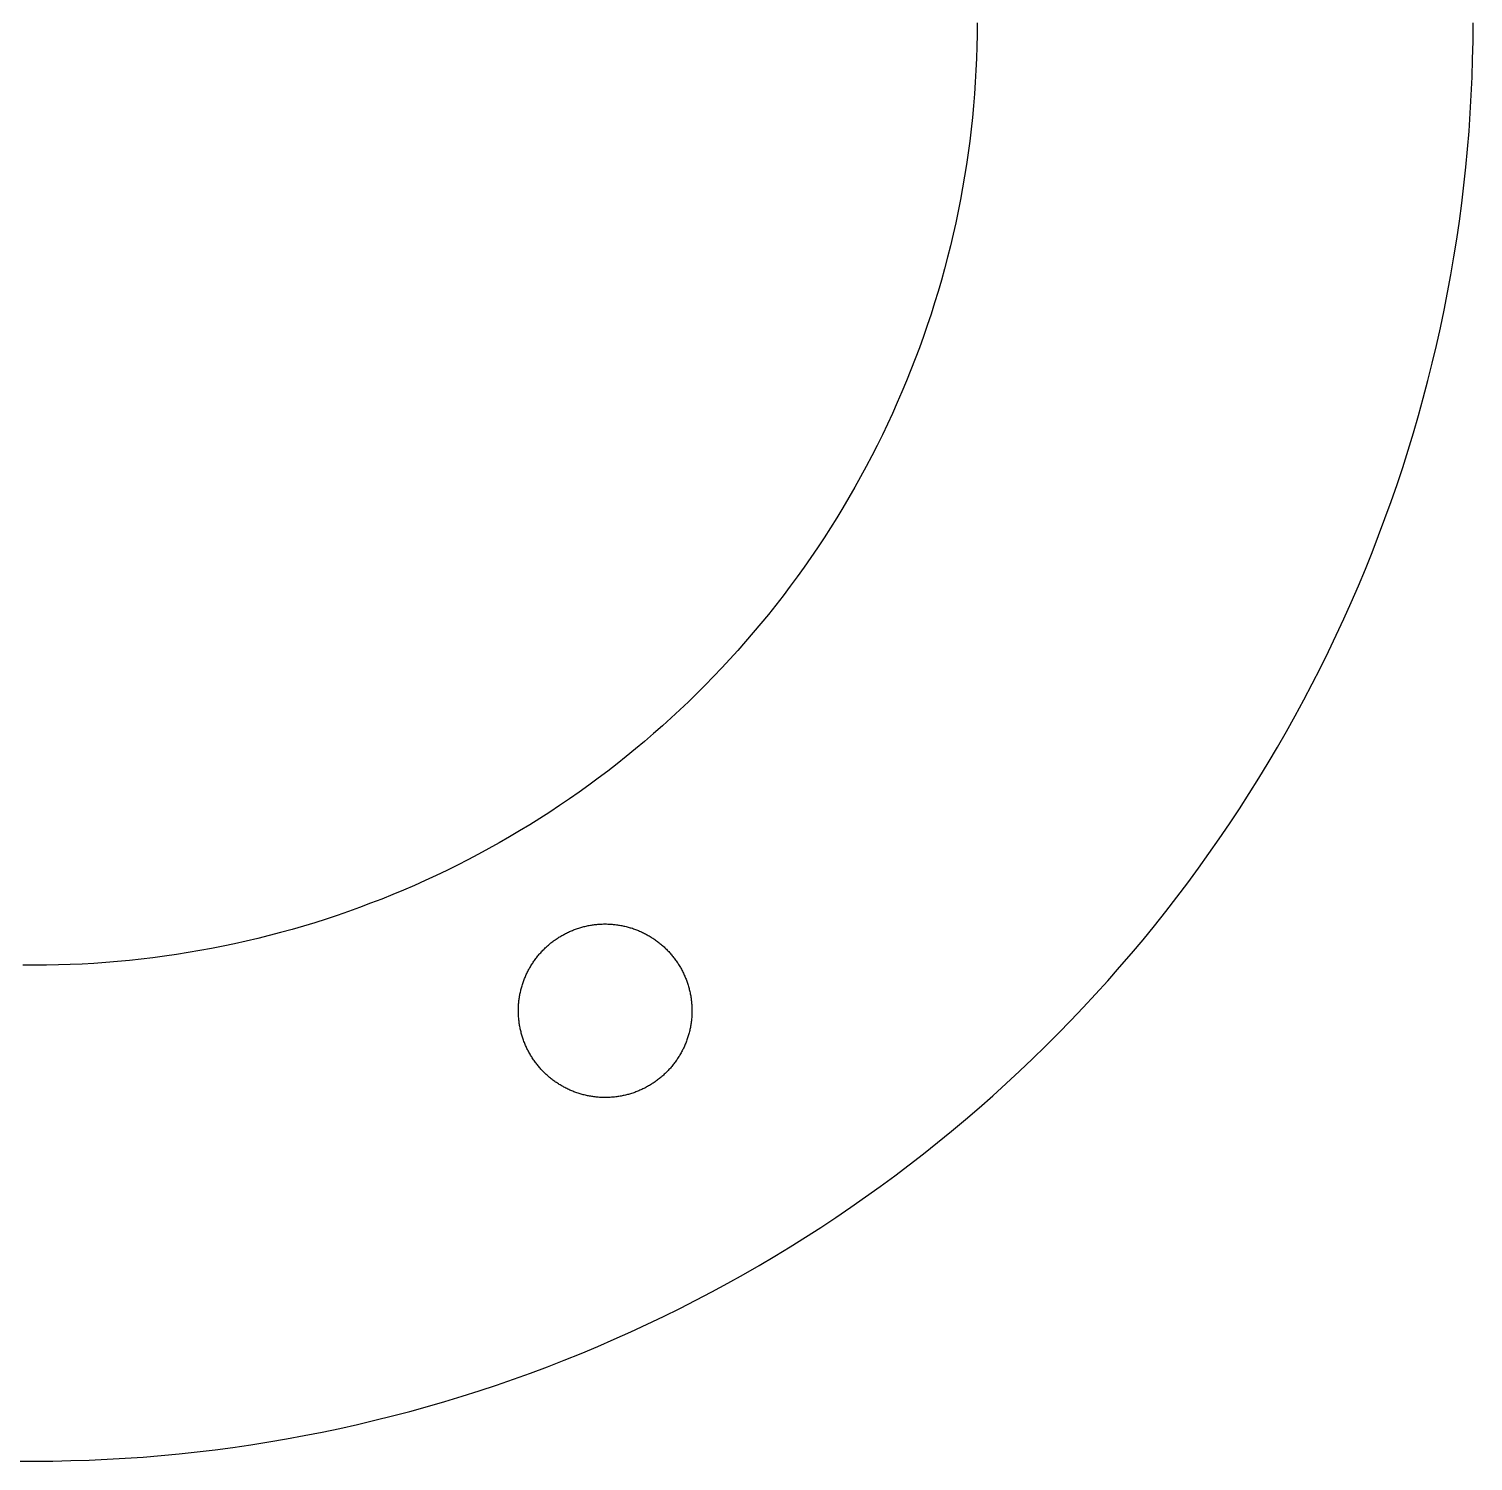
# Model space of a CAD drawing. Header units: metres. Extents: x -136 to 200, y -122 to 130.
# Drawn here: x 28.88 to 58, y 71 to 99.88 of the extents above; entities that cross this region are included whole.
import ezdxf

# ---------------------------------------------------------------- set-up
doc = ezdxf.new("R2010")
doc.units = ezdxf.units.M

msp = doc.modelspace()

# ---------------------------------------------------------------- linework, layer by layer
for p, q in [((48, 100), (47.9985, 99.7612)), ((57.9977, 99.6356), (58, 100)), ((47.9985, 99.7612), (47.994, 99.5225)), ((57.9908, 99.2712), (57.9977, 99.6356)), ((47.994, 99.5225), (47.9865, 99.2839)), ((47.976, 99.0454), (47.9625, 98.807)), ((47.9865, 99.2839), (47.976, 99.0454)), ((57.9794, 98.907), (57.9908, 99.2712)), ((47.9625, 98.807), (47.946, 98.5688)), ((57.9634, 98.5429), (57.9794, 98.907)), ((47.946, 98.5688), (47.9265, 98.3308)), ((57.9428, 98.1791), (57.9634, 98.5429)), ((47.9265, 98.3308), (47.9041, 98.0931)), ((57.9176, 97.8155), (57.9428, 98.1791)), ((47.8786, 97.8557), (47.8502, 97.6187)), ((47.9041, 98.0931), (47.8786, 97.8557)), ((47.8502, 97.6187), (47.8188, 97.382)), ((57.8879, 97.4523), (57.9176, 97.8155)), ((47.8188, 97.382), (47.7844, 97.1457)), ((57.8536, 97.0895), (57.8879, 97.4523)), ((47.7844, 97.1457), (47.747, 96.9099)), ((57.8147, 96.7272), (57.8536, 97.0895)), ((47.747, 96.9099), (47.7067, 96.6746)), ((57.7713, 96.3653), (57.8147, 96.7272)), ((47.6635, 96.4398), (47.6172, 96.2055)), ((47.7067, 96.6746), (47.6635, 96.4398)), ((47.6172, 96.2055), (47.5681, 95.9719)), ((57.7234, 96.0041), (57.7713, 96.3653)), ((47.5681, 95.9719), (47.516, 95.7389)), ((57.6709, 95.6435), (57.7234, 96.0041)), ((47.516, 95.7389), (47.461, 95.5065)), ((57.6139, 95.2835), (57.6709, 95.6435)), ((47.4031, 95.2749), (47.3422, 95.044)), ((47.461, 95.5065), (47.4031, 95.2749)), ((57.5524, 94.9243), (57.6139, 95.2835)), ((47.3422, 95.044), (47.2785, 94.8139)), ((47.2785, 94.8139), (47.2119, 94.5846)), ((57.4863, 94.5659), (57.5524, 94.9243)), ((47.1424, 94.3562), (47.0701, 94.1287)), ((47.2119, 94.5846), (47.1424, 94.3562)), ((57.4158, 94.2084), (57.4863, 94.5659)), ((47.0701, 94.1287), (46.9949, 93.9021)), ((57.3408, 93.8518), (57.4158, 94.2084)), ((46.9949, 93.9021), (46.9168, 93.6764)), ((57.2613, 93.4962), (57.3408, 93.8518)), ((46.9168, 93.6764), (46.8359, 93.4518)), ((57.1773, 93.1415), (57.2613, 93.4962)), ((46.7522, 93.2282), (46.6657, 93.0056)), ((46.8359, 93.4518), (46.7522, 93.2282)), ((46.6657, 93.0056), (46.5765, 92.7842)), ((57.0889, 92.788), (57.1773, 93.1415)), ((46.5765, 92.7842), (46.4844, 92.5639)), ((56.9961, 92.4356), (57.0889, 92.788)), ((46.3896, 92.3448), (46.292, 92.1269)), ((46.4844, 92.5639), (46.3896, 92.3448)), ((56.8988, 92.0844), (56.9961, 92.4356)), ((46.292, 92.1269), (46.1917, 91.9102)), ((56.7971, 91.7345), (56.8988, 92.0844)), ((46.1917, 91.9102), (46.0887, 91.6948)), ((56.6911, 91.3858), (56.7971, 91.7345)), ((45.983, 91.4807), (45.8746, 91.268)), ((46.0887, 91.6948), (45.983, 91.4807)), ((45.8746, 91.268), (45.7635, 91.0566)), ((56.5806, 91.0385), (56.6911, 91.3858)), ((45.7635, 91.0566), (45.6498, 90.8467)), ((56.4659, 90.6926), (56.5806, 91.0385)), ((45.5335, 90.6382), (45.4145, 90.4312)), ((45.6498, 90.8467), (45.5335, 90.6382)), ((56.3467, 90.3482), (56.4659, 90.6926)), ((45.4145, 90.4312), (45.293, 90.2257)), ((56.2233, 90.0054), (56.3467, 90.3482)), ((45.1689, 90.0217), (45.0422, 89.8193)), ((45.293, 90.2257), (45.1689, 90.0217)), ((56.0955, 89.6641), (56.2233, 90.0054)), ((45.0422, 89.8193), (44.913, 89.6185)), ((44.7813, 89.4194), (44.6471, 89.2219)), ((44.913, 89.6185), (44.7813, 89.4194)), ((55.9635, 89.3244), (56.0955, 89.6641)), ((44.6471, 89.2219), (44.5104, 89.0261)), ((55.8272, 88.9864), (55.9635, 89.3244)), ((44.3713, 88.8321), (44.2298, 88.6398)), ((44.5104, 89.0261), (44.3713, 88.8321)), ((55.6867, 88.6502), (55.8272, 88.9864)), ((44.2298, 88.6398), (44.0858, 88.4493)), ((55.542, 88.3157), (55.6867, 88.6502)), ((43.9395, 88.2607), (43.7908, 88.0739)), ((44.0858, 88.4493), (43.9395, 88.2607)), ((55.3931, 87.9831), (55.542, 88.3157)), ((43.7908, 88.0739), (43.6397, 87.8889)), ((55.24, 87.6524), (55.3931, 87.9831)), ((43.4864, 87.7059), (43.3308, 87.5249)), ((43.6397, 87.8889), (43.4864, 87.7059)), ((55.0827, 87.3237), (55.24, 87.6524)), ((43.3308, 87.5249), (43.1729, 87.3458)), ((43.0127, 87.1687), (42.8504, 86.9936)), ((43.1729, 87.3458), (43.0127, 87.1687)), ((54.9214, 86.9969), (55.0827, 87.3237)), ((42.6859, 86.8206), (42.5192, 86.6497)), ((42.8504, 86.9936), (42.6859, 86.8206)), ((54.756, 86.6722), (54.9214, 86.9969)), ((42.5192, 86.6497), (42.3503, 86.4808)), ((54.5864, 86.3496), (54.756, 86.6722)), ((42.1794, 86.3141), (42.0064, 86.1496)), ((42.3503, 86.4808), (42.1794, 86.3141)), ((54.4129, 86.0291), (54.5864, 86.3496)), ((41.8313, 85.9873), (41.6542, 85.8271)), ((42.0064, 86.1496), (41.8313, 85.9873)), ((54.2353, 85.7109), (54.4129, 86.0291)), ((41.4751, 85.6692), (41.2941, 85.5136)), ((41.6542, 85.8271), (41.4751, 85.6692)), ((54.0538, 85.3949), (54.2353, 85.7109)), ((41.1111, 85.3603), (40.9261, 85.2092)), ((41.2941, 85.5136), (41.1111, 85.3603)), ((53.8683, 85.0813), (54.0538, 85.3949)), ((40.7393, 85.0605), (40.5507, 84.9142)), ((40.9261, 85.2092), (40.7393, 85.0605)), ((53.6788, 84.7699), (53.8683, 85.0813)), ((40.3602, 84.7702), (40.1679, 84.6287)), ((40.5507, 84.9142), (40.3602, 84.7702)), ((53.4855, 84.461), (53.6788, 84.7699)), ((39.9739, 84.4896), (39.7781, 84.3529)), ((40.1679, 84.6287), (39.9739, 84.4896)), ((53.2883, 84.1546), (53.4855, 84.461)), ((39.5806, 84.2187), (39.3815, 84.087)), ((39.7781, 84.3529), (39.5806, 84.2187)), ((39.1807, 83.9578), (38.9783, 83.8311)), ((39.3815, 84.087), (39.1807, 83.9578)), ((53.0873, 83.8506), (53.2883, 84.1546)), ((38.5688, 83.5855), (38.3618, 83.4665)), ((38.7743, 83.707), (38.5688, 83.5855)), ((38.9783, 83.8311), (38.7743, 83.707)), ((52.8824, 83.5492), (53.0873, 83.8506)), ((38.1533, 83.3502), (37.9434, 83.2365)), ((38.3618, 83.4665), (38.1533, 83.3502)), ((52.6738, 83.2504), (52.8824, 83.5492)), ((37.5193, 83.017), (37.3052, 82.9113)), ((37.732, 83.1254), (37.5193, 83.017)), ((37.9434, 83.2365), (37.732, 83.1254)), ((52.4615, 82.9542), (52.6738, 83.2504)), ((36.8731, 82.708), (36.6552, 82.6104)), ((37.0898, 82.8083), (36.8731, 82.708)), ((37.3052, 82.9113), (37.0898, 82.8083)), ((52.2454, 82.6608), (52.4615, 82.9542)), ((36.2158, 82.4235), (35.9944, 82.3343)), ((36.4361, 82.5156), (36.2158, 82.4235)), ((36.6552, 82.6104), (36.4361, 82.5156)), ((52.0257, 82.37), (52.2454, 82.6608)), ((35.5482, 82.1641), (35.3236, 82.0832)), ((35.7718, 82.2478), (35.5482, 82.1641)), ((35.9944, 82.3343), (35.7718, 82.2478)), ((51.8024, 82.0821), (52.0257, 82.37)), ((34.6438, 81.8576), (34.4154, 81.7881)), ((34.8713, 81.9299), (34.6438, 81.8576)), ((35.0979, 82.0051), (34.8713, 81.9299)), ((35.3236, 82.0832), (35.0979, 82.0051)), ((40.3536, 81.8253), (40.3755, 81.827)), ((40.3755, 81.827), (40.3974, 81.8284)), ((40.3974, 81.8284), (40.4194, 81.8296)), ((40.4194, 81.8296), (40.4414, 81.8304)), ((40.4414, 81.8304), (40.4633, 81.831)), ((40.4633, 81.831), (40.4853, 81.8314)), ((40.4853, 81.8314), (40.5073, 81.8314)), ((40.5073, 81.8314), (40.5293, 81.8312)), ((40.5293, 81.8312), (40.5513, 81.8307)), ((40.5513, 81.8307), (40.5733, 81.8299)), ((40.5733, 81.8299), (40.5952, 81.8288)), ((40.5952, 81.8288), (40.6172, 81.8275)), ((40.6172, 81.8275), (40.6391, 81.8259)), ((40.6391, 81.8259), (40.661, 81.824)), ((51.5754, 81.797), (51.8024, 82.0821)), ((33.4935, 81.539), (33.2611, 81.484)), ((33.7251, 81.5969), (33.4935, 81.539)), ((33.956, 81.6578), (33.7251, 81.5969)), ((34.1861, 81.7215), (33.956, 81.6578)), ((34.4154, 81.7881), (34.1861, 81.7215)), ((39.5133, 81.5267), (39.5316, 81.539)), ((39.5316, 81.539), (39.55, 81.5511)), ((39.55, 81.5511), (39.5685, 81.5629)), ((39.5685, 81.5629), (39.5872, 81.5745)), ((39.5872, 81.5745), (39.606, 81.5858)), ((39.606, 81.5858), (39.625, 81.597)), ((39.625, 81.597), (39.6441, 81.6078)), ((39.6441, 81.6078), (39.6634, 81.6185)), ((39.6634, 81.6185), (39.6827, 81.6289)), ((39.6827, 81.6289), (39.7022, 81.639)), ((39.7022, 81.639), (39.7219, 81.6489)), ((39.7219, 81.6489), (39.7416, 81.6586)), ((39.7416, 81.6586), (39.7615, 81.668)), ((39.7615, 81.668), (39.7815, 81.6771)), ((39.7815, 81.6771), (39.8016, 81.686)), ((39.8016, 81.686), (39.8218, 81.6947)), ((39.8218, 81.6947), (39.8422, 81.7031)), ((39.8422, 81.7031), (39.8626, 81.7112)), ((39.8626, 81.7112), (39.8831, 81.7191)), ((39.8831, 81.7191), (39.9037, 81.7267)), ((39.9037, 81.7267), (39.9245, 81.7341)), ((39.9245, 81.7341), (39.9453, 81.7412)), ((39.9453, 81.7412), (39.9662, 81.748)), ((39.9662, 81.748), (39.9872, 81.7546)), ((39.9872, 81.7546), (40.0082, 81.7609)), ((40.0082, 81.7609), (40.0294, 81.767)), ((40.0294, 81.767), (40.0506, 81.7727)), ((40.0506, 81.7727), (40.0719, 81.7783)), ((40.0719, 81.7783), (40.0932, 81.7835)), ((40.0932, 81.7835), (40.1147, 81.7885)), ((40.1147, 81.7885), (40.1362, 81.7932)), ((40.1362, 81.7932), (40.1577, 81.7976)), ((40.1577, 81.7976), (40.1793, 81.8018)), ((40.1793, 81.8018), (40.2009, 81.8057)), ((40.2009, 81.8057), (40.2226, 81.8093)), ((40.2226, 81.8093), (40.2444, 81.8127)), ((40.2444, 81.8127), (40.2661, 81.8157)), ((40.2661, 81.8157), (40.2879, 81.8185)), ((40.2879, 81.8185), (40.3098, 81.8211)), ((40.3098, 81.8211), (40.3316, 81.8233)), ((40.3316, 81.8233), (40.3536, 81.8253)), ((40.661, 81.824), (40.6829, 81.8218)), ((40.6829, 81.8218), (40.7048, 81.8194)), ((40.7048, 81.8194), (40.7266, 81.8167)), ((40.7266, 81.8167), (40.7484, 81.8137)), ((40.7484, 81.8137), (40.7701, 81.8104)), ((40.7701, 81.8104), (40.7918, 81.8069)), ((40.7918, 81.8069), (40.8135, 81.8031)), ((40.8135, 81.8031), (40.8351, 81.799)), ((40.8351, 81.799), (40.8567, 81.7947)), ((40.8567, 81.7947), (40.8782, 81.7901)), ((40.8782, 81.7901), (40.8996, 81.7852)), ((40.8996, 81.7852), (40.921, 81.78)), ((40.921, 81.78), (40.9423, 81.7746)), ((40.9423, 81.7746), (40.9635, 81.7689)), ((40.9635, 81.7689), (40.9847, 81.763)), ((40.9847, 81.763), (41.0058, 81.7567)), ((41.0058, 81.7567), (41.0268, 81.7502)), ((41.0268, 81.7502), (41.0477, 81.7435)), ((41.0477, 81.7435), (41.0686, 81.7365)), ((41.0686, 81.7365), (41.0893, 81.7292)), ((41.0893, 81.7292), (41.11, 81.7217)), ((41.11, 81.7217), (41.1306, 81.7139)), ((41.1306, 81.7139), (41.151, 81.7058)), ((41.151, 81.7058), (41.1714, 81.6975)), ((41.1714, 81.6975), (41.1916, 81.6889)), ((41.1916, 81.6889), (41.2118, 81.6801)), ((41.2118, 81.6801), (41.2318, 81.6711)), ((41.2318, 81.6711), (41.2517, 81.6617)), ((41.2517, 81.6617), (41.2715, 81.6522)), ((41.2715, 81.6522), (41.2912, 81.6423)), ((41.2912, 81.6423), (41.3108, 81.6323)), ((41.3108, 81.6323), (41.3302, 81.622)), ((41.3302, 81.622), (41.3495, 81.6114)), ((41.3495, 81.6114), (41.3686, 81.6006)), ((41.3686, 81.6006), (41.3877, 81.5896)), ((41.3877, 81.5896), (41.4065, 81.5783)), ((41.4065, 81.5783), (41.4253, 81.5668)), ((41.4253, 81.5668), (41.4439, 81.5551)), ((41.4439, 81.5551), (41.4623, 81.5431)), ((41.4623, 81.5431), (41.4806, 81.5309)), ((51.3449, 81.5147), (51.5754, 81.797)), ((32.0901, 81.253), (31.8543, 81.2156)), ((32.3254, 81.2933), (32.0901, 81.253)), ((32.5602, 81.3365), (32.3254, 81.2933)), ((32.7945, 81.3828), (32.5602, 81.3365)), ((33.0281, 81.4319), (32.7945, 81.3828)), ((33.2611, 81.484), (33.0281, 81.4319)), ((39.1849, 81.236), (39.1995, 81.2524)), ((39.1995, 81.2524), (39.2143, 81.2686)), ((39.2143, 81.2686), (39.2293, 81.2847)), ((39.2293, 81.2847), (39.2446, 81.3006)), ((39.2446, 81.3006), (39.26, 81.3163)), ((39.26, 81.3163), (39.2756, 81.3318)), ((39.2756, 81.3318), (39.2914, 81.347)), ((39.2914, 81.347), (39.3074, 81.3621)), ((39.3074, 81.3621), (39.3236, 81.377)), ((39.3236, 81.377), (39.34, 81.3917)), ((39.34, 81.3917), (39.3565, 81.4062)), ((39.3565, 81.4062), (39.3732, 81.4204)), ((39.3732, 81.4204), (39.3902, 81.4345)), ((39.3902, 81.4345), (39.4072, 81.4483)), ((39.4072, 81.4483), (39.4245, 81.4619)), ((39.4245, 81.4619), (39.4419, 81.4754)), ((39.4419, 81.4754), (39.4595, 81.4885)), ((39.4595, 81.4885), (39.4773, 81.5015)), ((39.4773, 81.5015), (39.4952, 81.5142)), ((39.4952, 81.5142), (39.5133, 81.5267)), ((41.4806, 81.5309), (41.4987, 81.5184)), ((41.4987, 81.5184), (41.5167, 81.5058)), ((41.5167, 81.5058), (41.5345, 81.4929)), ((41.5345, 81.4929), (41.5522, 81.4798)), ((41.5522, 81.4798), (41.5697, 81.4664)), ((41.5697, 81.4664), (41.587, 81.4529)), ((41.587, 81.4529), (41.6042, 81.4391)), ((41.6042, 81.4391), (41.6211, 81.4251)), ((41.6211, 81.4251), (41.6379, 81.4109)), ((41.6379, 81.4109), (41.6545, 81.3965)), ((41.6545, 81.3965), (41.671, 81.3819)), ((41.671, 81.3819), (41.6872, 81.3671)), ((41.6872, 81.3671), (41.7033, 81.3521)), ((41.7033, 81.3521), (41.7192, 81.3369)), ((41.7192, 81.3369), (41.7348, 81.3214)), ((41.7348, 81.3214), (41.7503, 81.3058)), ((41.7503, 81.3058), (41.7656, 81.29)), ((41.7656, 81.29), (41.7807, 81.274)), ((41.7807, 81.274), (41.7956, 81.2578)), ((41.7956, 81.2578), (41.8103, 81.2415)), ((51.1108, 81.2354), (51.3449, 81.5147)), ((29, 81), (28.7612, 81.0015)), ((29.2388, 81.0015), (29, 81)), ((29.4775, 81.006), (29.2388, 81.0015)), ((29.7161, 81.0135), (29.4775, 81.006)), ((29.9546, 81.024), (29.7161, 81.0135)), ((30.193, 81.0375), (29.9546, 81.024)), ((30.4312, 81.054), (30.193, 81.0375)), ((30.6692, 81.0735), (30.4312, 81.054)), ((30.9069, 81.0959), (30.6692, 81.0735)), ((31.1443, 81.1214), (30.9069, 81.0959)), ((31.3813, 81.1498), (31.1443, 81.1214)), ((31.618, 81.1812), (31.3813, 81.1498)), ((31.8543, 81.2156), (31.618, 81.1812)), ((38.9808, 80.9501), (38.9918, 80.9691)), ((38.9918, 80.9691), (39.0031, 80.988)), ((39.0031, 80.988), (39.0146, 81.0067)), ((39.0146, 81.0067), (39.0264, 81.0253)), ((39.0264, 81.0253), (39.0383, 81.0437)), ((39.0383, 81.0437), (39.0505, 81.062)), ((39.0505, 81.062), (39.063, 81.0802)), ((39.063, 81.0802), (39.0756, 81.0981)), ((39.0756, 81.0981), (39.0885, 81.116)), ((39.0885, 81.116), (39.1016, 81.1336)), ((39.1016, 81.1336), (39.115, 81.1511)), ((39.115, 81.1511), (39.1285, 81.1684)), ((39.1285, 81.1684), (39.1423, 81.1856)), ((39.1423, 81.1856), (39.1563, 81.2026)), ((39.1563, 81.2026), (39.1705, 81.2193)), ((39.1705, 81.2193), (39.1849, 81.236)), ((41.8103, 81.2415), (41.8247, 81.2249)), ((41.8247, 81.2249), (41.839, 81.2082)), ((41.839, 81.2082), (41.8531, 81.1913)), ((41.8531, 81.1913), (41.8669, 81.1742)), ((41.8669, 81.1742), (41.8805, 81.1569)), ((41.8805, 81.1569), (41.8939, 81.1395)), ((41.8939, 81.1395), (41.9071, 81.1219)), ((41.9071, 81.1219), (41.9201, 81.1041)), ((41.9201, 81.1041), (41.9328, 81.0862)), ((41.9328, 81.0862), (41.9453, 81.0681)), ((41.9453, 81.0681), (41.9576, 81.0499)), ((41.9576, 81.0499), (41.9697, 81.0315)), ((41.9697, 81.0315), (41.9815, 81.0129)), ((41.9815, 81.0129), (41.9931, 80.9942)), ((41.9931, 80.9942), (42.0044, 80.9754)), ((42.0044, 80.9754), (42.0155, 80.9564)), ((42.0155, 80.9564), (42.0264, 80.9373)), ((50.6323, 80.6857), (50.8733, 80.959)), ((50.8733, 80.959), (51.1108, 81.2354)), ((38.8449, 80.65), (38.8522, 80.6708)), ((38.8522, 80.6708), (38.8598, 80.6914)), ((38.8598, 80.6914), (38.8675, 80.712)), ((38.8675, 80.712), (38.8756, 80.7325)), ((38.8756, 80.7325), (38.8839, 80.7528)), ((38.8839, 80.7528), (38.8925, 80.7731)), ((38.8925, 80.7731), (38.9013, 80.7932)), ((38.9013, 80.7932), (38.9104, 80.8132)), ((38.9104, 80.8132), (38.9197, 80.8332)), ((38.9197, 80.8332), (38.9292, 80.853)), ((38.9292, 80.853), (38.9391, 80.8726)), ((38.9391, 80.8726), (38.9491, 80.8922)), ((38.9491, 80.8922), (38.9594, 80.9116)), ((38.9594, 80.9116), (38.97, 80.9309)), ((38.97, 80.9309), (38.9808, 80.9501)), ((42.0264, 80.9373), (42.037, 80.9181)), ((42.037, 80.9181), (42.0474, 80.8987)), ((42.0474, 80.8987), (42.0576, 80.8792)), ((42.0576, 80.8792), (42.0675, 80.8595)), ((42.0675, 80.8595), (42.0771, 80.8398)), ((42.0771, 80.8398), (42.0865, 80.8199)), ((42.0865, 80.8199), (42.0957, 80.7999)), ((42.0957, 80.7999), (42.1046, 80.7798)), ((42.1046, 80.7798), (42.1133, 80.7596)), ((42.1133, 80.7596), (42.1216, 80.7392)), ((42.1216, 80.7392), (42.1298, 80.7188)), ((42.1298, 80.7188), (42.1377, 80.6983)), ((42.1377, 80.6983), (42.1453, 80.6777)), ((42.1453, 80.6777), (42.1526, 80.6569)), ((50.3879, 80.4154), (50.6323, 80.6857)), ((38.771, 80.3516), (38.7745, 80.3733)), ((38.7745, 80.3733), (38.7783, 80.3949)), ((38.7783, 80.3949), (38.7824, 80.4165)), ((38.7824, 80.4165), (38.7867, 80.4381)), ((38.7867, 80.4381), (38.7913, 80.4596)), ((38.7913, 80.4596), (38.7962, 80.481)), ((38.7962, 80.481), (38.8014, 80.5024)), ((38.8014, 80.5024), (38.8068, 80.5237)), ((38.8068, 80.5237), (38.8125, 80.545)), ((38.8125, 80.545), (38.8185, 80.5661)), ((38.8185, 80.5661), (38.8247, 80.5872)), ((38.8247, 80.5872), (38.8312, 80.6082)), ((38.8312, 80.6082), (38.8379, 80.6292)), ((38.8379, 80.6292), (38.8449, 80.65)), ((42.1526, 80.6569), (42.1598, 80.6361)), ((42.1598, 80.6361), (42.1666, 80.6152)), ((42.1666, 80.6152), (42.1732, 80.5942)), ((42.1732, 80.5942), (42.1795, 80.5732)), ((42.1795, 80.5732), (42.1855, 80.552)), ((42.1855, 80.552), (42.1913, 80.5308)), ((42.1913, 80.5308), (42.1968, 80.5095)), ((42.1968, 80.5095), (42.2021, 80.4882)), ((42.2021, 80.4882), (42.207, 80.4668)), ((42.207, 80.4668), (42.2117, 80.4453)), ((42.2117, 80.4453), (42.2162, 80.4237)), ((42.2162, 80.4237), (42.2204, 80.4021)), ((42.2204, 80.4021), (42.2242, 80.3805)), ((42.2242, 80.3805), (42.2279, 80.3588)), ((50.1401, 80.1481), (50.3879, 80.4154)), ((38.75, 80.0888), (38.7502, 80.1107)), ((38.7501, 80.0668), (38.75, 80.0888)), ((38.7502, 80.1107), (38.7507, 80.1327)), ((38.7507, 80.1327), (38.7515, 80.1547)), ((38.7515, 80.1547), (38.7526, 80.1767)), ((38.7526, 80.1767), (38.7539, 80.1986)), ((38.7539, 80.1986), (38.7555, 80.2206)), ((38.7555, 80.2206), (38.7574, 80.2425)), ((38.7574, 80.2425), (38.7596, 80.2643)), ((38.7596, 80.2643), (38.762, 80.2862)), ((38.762, 80.2862), (38.7647, 80.308)), ((38.7647, 80.308), (38.7677, 80.3298)), ((38.7677, 80.3298), (38.771, 80.3516)), ((42.2279, 80.3588), (42.2312, 80.3371)), ((42.2312, 80.3371), (42.2343, 80.3153)), ((42.2343, 80.3153), (42.2371, 80.2935)), ((42.2371, 80.2935), (42.2396, 80.2716)), ((42.2396, 80.2716), (42.2419, 80.2498)), ((42.2419, 80.2498), (42.2439, 80.2279)), ((42.2439, 80.2279), (42.2456, 80.2059)), ((42.2456, 80.2059), (42.247, 80.184)), ((42.247, 80.184), (42.2481, 80.162)), ((42.2481, 80.162), (42.249, 80.1401)), ((42.249, 80.1401), (42.2496, 80.1181)), ((42.2496, 80.1181), (42.2499, 80.0961)), ((42.2499, 80.0961), (42.25, 80.0741)), ((49.8889, 79.8841), (50.1401, 80.1481)), ((38.7504, 80.0448), (38.7501, 80.0668)), ((38.751, 80.0228), (38.7504, 80.0448)), ((38.7518, 80.0008), (38.751, 80.0228)), ((38.753, 79.9789), (38.7518, 80.0008)), ((38.7544, 79.9569), (38.753, 79.9789)), ((38.7561, 79.935), (38.7544, 79.9569)), ((38.7581, 79.9131), (38.7561, 79.935)), ((38.7604, 79.8912), (38.7581, 79.9131)), ((38.7629, 79.8694), (38.7604, 79.8912)), ((38.7657, 79.8475), (38.7629, 79.8694)), ((38.7688, 79.8258), (38.7657, 79.8475)), ((38.7721, 79.804), (38.7688, 79.8258)), ((38.7757, 79.7823), (38.7721, 79.804)), ((42.2255, 79.7896), (42.2217, 79.7679)), ((42.229, 79.8113), (42.2255, 79.7896)), ((42.2323, 79.833), (42.229, 79.8113)), ((42.2353, 79.8548), (42.2323, 79.833)), ((42.238, 79.8766), (42.2353, 79.8548)), ((42.2404, 79.8985), (42.238, 79.8766)), ((42.2426, 79.9204), (42.2404, 79.8985)), ((42.2444, 79.9423), (42.2426, 79.9204)), ((42.2461, 79.9642), (42.2444, 79.9423)), ((42.2474, 79.9862), (42.2461, 79.9642)), ((42.2485, 80.0081), (42.2474, 79.9862)), ((42.2492, 80.0301), (42.2485, 80.0081)), ((42.2497, 80.0521), (42.2492, 80.0301)), ((42.25, 80.0741), (42.2497, 80.0521)), ((49.6345, 79.6232), (49.8889, 79.8841)), ((38.7796, 79.7607), (38.7757, 79.7823)), ((38.7838, 79.7391), (38.7796, 79.7607)), ((38.7882, 79.7176), (38.7838, 79.7391)), ((38.7929, 79.6961), (38.7882, 79.7176)), ((38.7979, 79.6747), (38.7929, 79.6961)), ((38.8032, 79.6533), (38.7979, 79.6747)), ((38.8087, 79.632), (38.8032, 79.6533)), ((38.8145, 79.6108), (38.8087, 79.632)), ((38.8205, 79.5897), (38.8145, 79.6108)), ((38.8268, 79.5686), (38.8205, 79.5897)), ((38.8334, 79.5476), (38.8268, 79.5686)), ((38.8402, 79.5267), (38.8334, 79.5476)), ((38.8473, 79.5059), (38.8402, 79.5267)), ((38.8547, 79.4852), (38.8473, 79.5059)), ((42.155, 79.5128), (42.1478, 79.4921)), ((42.1621, 79.5337), (42.155, 79.5128)), ((42.1688, 79.5546), (42.1621, 79.5337)), ((42.1753, 79.5756), (42.1688, 79.5546)), ((42.1815, 79.5967), (42.1753, 79.5756)), ((42.1875, 79.6179), (42.1815, 79.5967)), ((42.1932, 79.6391), (42.1875, 79.6179)), ((42.1986, 79.6604), (42.1932, 79.6391)), ((42.2038, 79.6818), (42.1986, 79.6604)), ((42.2086, 79.7032), (42.2038, 79.6818)), ((42.2133, 79.7247), (42.2086, 79.7032)), ((42.2176, 79.7463), (42.2133, 79.7247)), ((42.2217, 79.7679), (42.2176, 79.7463)), ((49.3768, 79.3655), (49.6345, 79.6232)), ((38.8623, 79.4646), (38.8547, 79.4852)), ((38.8702, 79.444), (38.8623, 79.4646)), ((38.8783, 79.4236), (38.8702, 79.444)), ((38.8867, 79.4033), (38.8783, 79.4236)), ((38.8954, 79.3831), (38.8867, 79.4033)), ((38.9043, 79.3629), (38.8954, 79.3831)), ((38.9134, 79.3429), (38.9043, 79.3629)), ((38.9228, 79.3231), (38.9134, 79.3429)), ((38.9325, 79.3033), (38.9228, 79.3231)), ((38.9424, 79.2837), (38.9325, 79.3033)), ((38.9525, 79.2642), (38.9424, 79.2837)), ((38.9629, 79.2448), (38.9525, 79.2642)), ((38.9736, 79.2255), (38.9629, 79.2448)), ((38.9845, 79.2064), (38.9736, 79.2255)), ((38.9956, 79.1875), (38.9845, 79.2064)), ((42.0192, 79.2128), (42.0081, 79.1938)), ((42.03, 79.2319), (42.0192, 79.2128)), ((42.0405, 79.2512), (42.03, 79.2319)), ((42.0508, 79.2707), (42.0405, 79.2512)), ((42.0609, 79.2902), (42.0508, 79.2707)), ((42.0707, 79.3099), (42.0609, 79.2902)), ((42.0803, 79.3297), (42.0707, 79.3099)), ((42.0896, 79.3496), (42.0803, 79.3297)), ((42.0987, 79.3696), (42.0896, 79.3496)), ((42.1075, 79.3898), (42.0987, 79.3696)), ((42.1161, 79.41), (42.1075, 79.3898)), ((42.1244, 79.4304), (42.1161, 79.41)), ((42.1324, 79.4509), (42.1244, 79.4304)), ((42.1402, 79.4714), (42.1324, 79.4509)), ((42.1478, 79.4921), (42.1402, 79.4714)), ((49.1159, 79.1111), (49.3768, 79.3655)), ((39.0069, 79.1686), (38.9956, 79.1875)), ((39.0185, 79.1499), (39.0069, 79.1686)), ((39.0303, 79.1314), (39.0185, 79.1499)), ((39.0424, 79.113), (39.0303, 79.1314)), ((39.0547, 79.0947), (39.0424, 79.113)), ((39.0672, 79.0767), (39.0547, 79.0947)), ((39.0799, 79.0587), (39.0672, 79.0767)), ((39.0929, 79.041), (39.0799, 79.0587)), ((39.1061, 79.0234), (39.0929, 79.041)), ((39.1195, 79.0059), (39.1061, 79.0234)), ((39.1331, 78.9887), (39.1195, 79.0059)), ((39.1469, 78.9716), (39.1331, 78.9887)), ((39.161, 78.9547), (39.1469, 78.9716)), ((39.1752, 78.9379), (39.161, 78.9547)), ((39.1897, 78.9214), (39.1752, 78.9379)), ((39.2044, 78.905), (39.1897, 78.9214)), ((41.8151, 78.9269), (41.8005, 78.9104)), ((41.8295, 78.9435), (41.8151, 78.9269)), ((41.8437, 78.9603), (41.8295, 78.9435)), ((41.8577, 78.9773), (41.8437, 78.9603)), ((41.8715, 78.9944), (41.8577, 78.9773)), ((41.885, 79.0117), (41.8715, 78.9944)), ((41.8983, 79.0292), (41.885, 79.0117)), ((41.9115, 79.0469), (41.8983, 79.0292)), ((41.9243, 79.0647), (41.9115, 79.0469)), ((41.937, 79.0827), (41.9243, 79.0647)), ((41.9494, 79.1008), (41.937, 79.0827)), ((41.9617, 79.1191), (41.9494, 79.1008)), ((41.9736, 79.1375), (41.9617, 79.1191)), ((41.9854, 79.1561), (41.9736, 79.1375)), ((41.9969, 79.1749), (41.9854, 79.1561)), ((42.0081, 79.1938), (41.9969, 79.1749)), ((48.8519, 78.8599), (49.1159, 79.1111)), ((39.2193, 78.8888), (39.2044, 78.905)), ((39.2344, 78.8728), (39.2193, 78.8888)), ((39.2497, 78.857), (39.2344, 78.8728)), ((39.2652, 78.8414), (39.2497, 78.857)), ((39.2808, 78.826), (39.2652, 78.8414)), ((39.2967, 78.8108), (39.2808, 78.826)), ((39.3128, 78.7957), (39.2967, 78.8108)), ((39.329, 78.7809), (39.3128, 78.7957)), ((39.3454, 78.7663), (39.329, 78.7809)), ((39.3621, 78.7519), (39.3454, 78.7663)), ((39.3789, 78.7377), (39.3621, 78.7519)), ((39.3958, 78.7237), (39.3789, 78.7377)), ((39.413, 78.71), (39.3958, 78.7237)), ((39.4303, 78.6964), (39.413, 78.71)), ((39.4478, 78.6831), (39.4303, 78.6964)), ((39.4655, 78.67), (39.4478, 78.6831)), ((39.4833, 78.6571), (39.4655, 78.67)), ((39.5013, 78.6444), (39.4833, 78.6571)), ((39.5194, 78.632), (39.5013, 78.6444)), ((39.5377, 78.6198), (39.5194, 78.632)), ((41.4684, 78.6238), (41.45, 78.6118)), ((41.4867, 78.6361), (41.4684, 78.6238)), ((41.5047, 78.6486), (41.4867, 78.6361)), ((41.5227, 78.6613), (41.5047, 78.6486)), ((41.5404, 78.6743), (41.5227, 78.6613)), ((41.558, 78.6875), (41.5404, 78.6743)), ((41.5755, 78.7009), (41.558, 78.6875)), ((41.5927, 78.7145), (41.5755, 78.7009)), ((41.6098, 78.7284), (41.5927, 78.7145)), ((41.6267, 78.7424), (41.6098, 78.7284)), ((41.6435, 78.7567), (41.6267, 78.7424)), ((41.66, 78.7711), (41.6435, 78.7567)), ((41.6764, 78.7858), (41.66, 78.7711)), ((41.6926, 78.8007), (41.6764, 78.7858)), ((41.7086, 78.8158), (41.6926, 78.8007)), ((41.7244, 78.8311), (41.7086, 78.8158)), ((41.74, 78.8466), (41.7244, 78.8311)), ((41.7554, 78.8623), (41.74, 78.8466)), ((41.7707, 78.8781), (41.7554, 78.8623)), ((41.7857, 78.8942), (41.7707, 78.8781)), ((41.8005, 78.9104), (41.7857, 78.8942)), ((48.5846, 78.6121), (48.8519, 78.8599)), ((39.5561, 78.6078), (39.5377, 78.6198)), ((39.5747, 78.596), (39.5561, 78.6078)), ((39.5934, 78.5845), (39.5747, 78.596)), ((39.6123, 78.5733), (39.5934, 78.5845)), ((39.6313, 78.5622), (39.6123, 78.5733)), ((39.6505, 78.5514), (39.6313, 78.5622)), ((39.6698, 78.5409), (39.6505, 78.5514)), ((39.6892, 78.5306), (39.6698, 78.5409)), ((39.7088, 78.5205), (39.6892, 78.5306)), ((39.7285, 78.5107), (39.7088, 78.5205)), ((39.7482, 78.5011), (39.7285, 78.5107)), ((39.7682, 78.4918), (39.7482, 78.5011)), ((39.7882, 78.4827), (39.7682, 78.4918)), ((39.8083, 78.4739), (39.7882, 78.4827)), ((39.8286, 78.4653), (39.8083, 78.4739)), ((39.849, 78.457), (39.8286, 78.4653)), ((39.8694, 78.449), (39.849, 78.457)), ((39.89, 78.4412), (39.8694, 78.449)), ((39.9106, 78.4336), (39.89, 78.4412)), ((39.9314, 78.4264), (39.9106, 78.4336)), ((39.9522, 78.4194), (39.9314, 78.4264)), ((39.9732, 78.4126), (39.9522, 78.4194)), ((39.9942, 78.4061), (39.9732, 78.4126)), ((40.0153, 78.3999), (39.9942, 78.4061)), ((40.0365, 78.3939), (40.0153, 78.3999)), ((40.0577, 78.3882), (40.0365, 78.3939)), ((40.079, 78.3828), (40.0577, 78.3882)), ((40.1004, 78.3777), (40.079, 78.3828)), ((40.1218, 78.3728), (40.1004, 78.3777)), ((40.1433, 78.3681), (40.1218, 78.3728)), ((40.1649, 78.3638), (40.1433, 78.3681)), ((40.1865, 78.3597), (40.1649, 78.3638)), ((40.2081, 78.3559), (40.1865, 78.3597)), ((40.2299, 78.3524), (40.2081, 78.3559)), ((40.2516, 78.3491), (40.2299, 78.3524)), ((40.2734, 78.3462), (40.2516, 78.3491)), ((40.2952, 78.3434), (40.2734, 78.3462)), ((40.3171, 78.341), (40.2952, 78.3434)), ((40.339, 78.3389), (40.3171, 78.341)), ((40.3609, 78.337), (40.339, 78.3389)), ((40.3828, 78.3354), (40.3609, 78.337)), ((40.4047, 78.334), (40.3828, 78.3354)), ((40.4267, 78.333), (40.4047, 78.334)), ((40.4487, 78.3322), (40.4267, 78.333)), ((40.4707, 78.3317), (40.4487, 78.3322)), ((40.4927, 78.3314), (40.4707, 78.3317)), ((40.5146, 78.3315), (40.4927, 78.3314)), ((40.5366, 78.3318), (40.5146, 78.3315)), ((40.5586, 78.3324), (40.5366, 78.3318)), ((40.5806, 78.3333), (40.5586, 78.3324)), ((40.6026, 78.3344), (40.5806, 78.3333)), ((40.6245, 78.3359), (40.6026, 78.3344)), ((40.6464, 78.3376), (40.6245, 78.3359)), ((40.6683, 78.3395), (40.6464, 78.3376)), ((40.6902, 78.3418), (40.6683, 78.3395)), ((40.7121, 78.3443), (40.6902, 78.3418)), ((40.7339, 78.3471), (40.7121, 78.3443)), ((40.7556, 78.3502), (40.7339, 78.3471)), ((40.7774, 78.3535), (40.7556, 78.3502)), ((40.7991, 78.3572), (40.7774, 78.3535)), ((40.8207, 78.3611), (40.7991, 78.3572)), ((40.8423, 78.3652), (40.8207, 78.3611)), ((40.8638, 78.3697), (40.8423, 78.3652)), ((40.8853, 78.3744), (40.8638, 78.3697)), ((40.9067, 78.3793), (40.8853, 78.3744)), ((40.9281, 78.3846), (40.9067, 78.3793)), ((40.9494, 78.3901), (40.9281, 78.3846)), ((40.9706, 78.3959), (40.9494, 78.3901)), ((40.9917, 78.4019), (40.9706, 78.3959)), ((41.0128, 78.4082), (40.9917, 78.4019)), ((41.0338, 78.4148), (41.0128, 78.4082)), ((41.0547, 78.4217), (41.0338, 78.4148)), ((41.0755, 78.4288), (41.0547, 78.4217)), ((41.0962, 78.4361), (41.0755, 78.4288)), ((41.1169, 78.4438), (41.0962, 78.4361)), ((41.1374, 78.4516), (41.1169, 78.4438)), ((41.1578, 78.4598), (41.1374, 78.4516)), ((41.1781, 78.4682), (41.1578, 78.4598)), ((41.1984, 78.4768), (41.1781, 78.4682)), ((41.2185, 78.4857), (41.1984, 78.4768)), ((41.2385, 78.4949), (41.2185, 78.4857)), ((41.2583, 78.5043), (41.2385, 78.4949)), ((41.2781, 78.5139), (41.2583, 78.5043)), ((41.2977, 78.5238), (41.2781, 78.5139)), ((41.3172, 78.534), (41.2977, 78.5238)), ((41.3366, 78.5444), (41.3172, 78.534)), ((41.3559, 78.555), (41.3366, 78.5444)), ((41.375, 78.5659), (41.3559, 78.555)), ((41.394, 78.577), (41.375, 78.5659)), ((41.4128, 78.5883), (41.394, 78.577)), ((41.4315, 78.5999), (41.4128, 78.5883)), ((41.45, 78.6118), (41.4315, 78.5999)), ((48.041, 78.1267), (48.3143, 78.3677)), ((48.3143, 78.3677), (48.5846, 78.6121)), ((47.7646, 77.8892), (48.041, 78.1267)), ((47.4853, 77.6551), (47.7646, 77.8892)), ((47.203, 77.4246), (47.4853, 77.6551)), ((46.63, 76.9743), (46.9179, 77.1976)), ((46.9179, 77.1976), (47.203, 77.4246)), ((46.3392, 76.7546), (46.63, 76.9743)), ((46.0458, 76.5385), (46.3392, 76.7546)), ((45.4508, 76.1176), (45.7496, 76.3262)), ((45.7496, 76.3262), (46.0458, 76.5385)), ((45.1494, 75.9127), (45.4508, 76.1176)), ((44.539, 75.5145), (44.8454, 75.7117)), ((44.8454, 75.7117), (45.1494, 75.9127)), ((44.2301, 75.3212), (44.539, 75.5145)), ((43.6051, 74.9462), (43.9187, 75.1317)), ((43.9187, 75.1317), (44.2301, 75.3212)), ((43.2891, 74.7647), (43.6051, 74.9462)), ((42.6504, 74.4136), (42.9709, 74.5871)), ((42.9709, 74.5871), (43.2891, 74.7647)), ((42.3278, 74.244), (42.6504, 74.4136)), ((41.6763, 73.9173), (42.0031, 74.0786)), ((42.0031, 74.0786), (42.3278, 74.244)), ((41.0169, 73.6069), (41.3476, 73.76)), ((41.3476, 73.76), (41.6763, 73.9173)), ((40.3498, 73.3133), (40.6843, 73.458)), ((40.6843, 73.458), (41.0169, 73.6069)), ((39.6756, 73.0365), (40.0136, 73.1728)), ((40.0136, 73.1728), (40.3498, 73.3133)), ((38.9946, 72.7767), (39.3359, 72.9045)), ((39.3359, 72.9045), (39.6756, 73.0365)), ((37.9615, 72.4194), (38.3074, 72.5341)), ((38.3074, 72.5341), (38.6518, 72.6533)), ((38.6518, 72.6533), (38.9946, 72.7767)), ((37.2655, 72.2029), (37.6142, 72.3089)), ((37.6142, 72.3089), (37.9615, 72.4194)), ((36.212, 71.9111), (36.5644, 72.0039)), ((36.5644, 72.0039), (36.9156, 72.1012)), ((36.9156, 72.1012), (37.2655, 72.2029)), ((34.7916, 71.5842), (35.1482, 71.6592)), ((35.1482, 71.6592), (35.5038, 71.7387)), ((35.5038, 71.7387), (35.8585, 71.8227)), ((35.8585, 71.8227), (36.212, 71.9111)), ((33.3565, 71.3291), (33.7165, 71.3861)), ((33.7165, 71.3861), (34.0757, 71.4476)), ((34.0757, 71.4476), (34.4341, 71.5137)), ((34.4341, 71.5137), (34.7916, 71.5842)), ((30.4571, 71.0366), (30.8209, 71.0572)), ((30.8209, 71.0572), (31.1845, 71.0824)), ((31.1845, 71.0824), (31.5477, 71.1121)), ((31.5477, 71.1121), (31.9105, 71.1464)), ((31.9105, 71.1464), (32.2728, 71.1853)), ((32.2728, 71.1853), (32.6347, 71.2287)), ((32.6347, 71.2287), (32.9959, 71.2766)), ((32.9959, 71.2766), (33.3565, 71.3291)), ((28.6356, 71.0023), (29, 71)), ((29, 71), (29.3644, 71.0023)), ((29.3644, 71.0023), (29.7288, 71.0092)), ((29.7288, 71.0092), (30.093, 71.0206)), ((30.093, 71.0206), (30.4571, 71.0366))]:
    msp.add_line(p, q)

doc.saveas('drawing.dxf')
